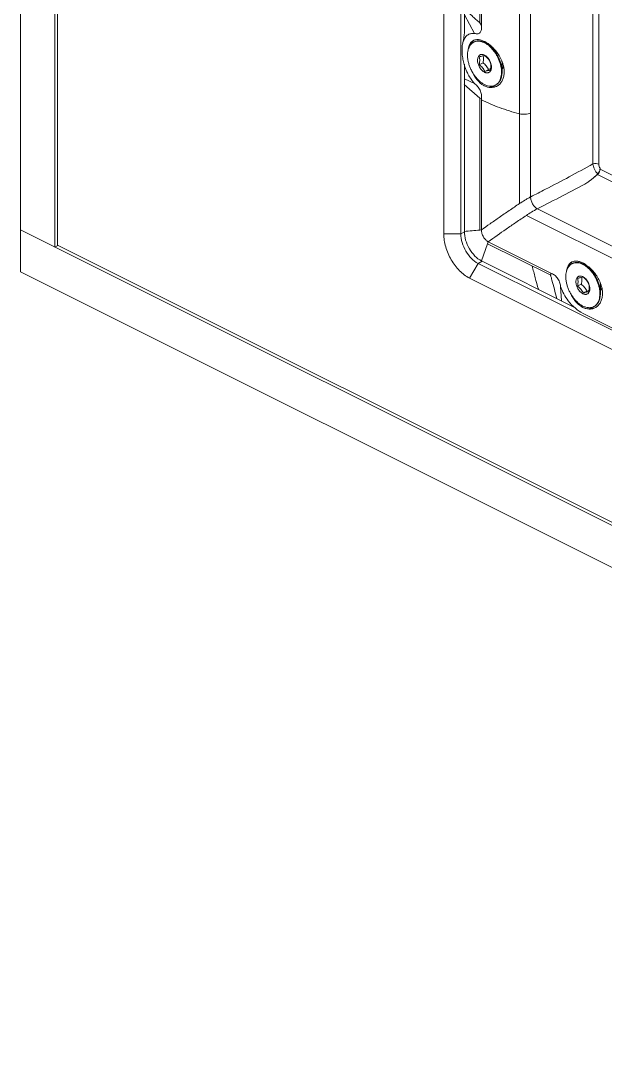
# Model space of a CAD drawing. Header units: millimetres. Extents: x 0 to 9253, y 0 to 2730.
# Drawn here: x 2564.8 to 2685.5, y 1710.6 to 1923.4 of the extents above; entities that cross this region are included whole.
import ezdxf

# ---------------------------------------------------------------- set-up
doc = ezdxf.new("R2010")
doc.units = ezdxf.units.MM
doc.layers.get('0').update_dxf_attribs({"lineweight": 13})

msp = doc.modelspace()

# ---------------------------------------------------------------- linework, layer by layer
for p, q in [((2564.8, 1871.49), (2564.8, 2299.3)), ((2571.87, 2295.77), (2571.87, 1876.61)), ((2572.43, 1877.02), (2572.43, 2294.8)), ((2662.52, 1917.49), (2661.34, 1918.38)), ((2662.04, 1917.85), (2662.11, 1917.89)), ((2660.22, 1914.65), (2659.44, 1914.26)), ((2660.59, 1912.87), (2661.36, 1913.26)), ((2664.15, 1914.61), (2664.15, 1912.76)), ((2664.15, 1913.64), (2664.47, 1913.8)), ((2564.8, 1880.15), (2886.53, 1719.28)), ((2571.87, 1876.61), (2572.48, 1876.92)), ((2878.89, 1723.79), (2572.43, 1877.02)), ((2682.82, 1871.78), (2681.63, 1872.67)), ((2682.34, 1872.14), (2682.4, 1872.17)), ((2564.8, 1871.49), (2886.53, 1710.62)), ((2680.51, 1868.93), (2679.74, 1868.54)), ((2684.44, 1868.89), (2684.44, 1867.05)), ((2684.44, 1867.93), (2684.77, 1868.09)), ((2680.89, 1867.16), (2681.66, 1867.54))]:
    msp.add_line(p, q)
at = {"lineweight": 9}
for p, q in [((2652.12, 1879.35), (2652.12, 2217.1)), ((2655.66, 1879.35), (2655.66, 2217.1)), ((2667.75, 2029.36), (2667.75, 1904.13)), ((2670.02, 1919.87), (2670.02, 1998.68)), ((2656.37, 1988.14), (2656.37, 1920.84)), ((2659.55, 1922.9), (2659.55, 1985.27)), ((2659.9, 1985.19), (2659.9, 1922.35)), ((2682.92, 1949.43), (2682.92, 1893.77)), ((2684.13, 1893.7), (2684.13, 1949.07)), ((2658.49, 1920.71), (2656.37, 1924.58)), ((2659.9, 1922.35), (2659.55, 1922.9)), ((2670.02, 1919.87), (2670.02, 1912.07)), ((2656.37, 1914.34), (2656.37, 1879.87)), ((2658.49, 1910.39), (2656.37, 1911.37)), ((2670.02, 1904.28), (2670.02, 1912.07)), ((2656.33, 1910.17), (2659.57, 1907.32)), ((2659.9, 1907.23), (2659.55, 1907.31)), ((2659.57, 1880.13), (2659.57, 1907.32)), ((2659.9, 1907.23), (2659.9, 1907)), ((2659.9, 1880.15), (2659.9, 1907)), ((2667.76, 1885.6), (2667.76, 1904.13)), ((2670.04, 1886.96), (2670.02, 1904.28)), ((2782.63, 1842.18), (2683.84, 1891.58)), ((2684.37, 1892.68), (2684.37, 1892.87)), ((2782.63, 1843.54), (2684.37, 1892.68)), ((2670.04, 1886.96), (2670.09, 1886.99)), ((2669.17, 1883.16), (2780.78, 1827.35)), ((2671.44, 1884.52), (2672.57, 1883.95)), ((2672.57, 1883.95), (2683.46, 1878.51)), ((2652.12, 1879.35), (2655.66, 1879.35)), ((2655.66, 1879.35), (2656.43, 1879.74)), ((2659.55, 1880.12), (2659.9, 1880.15)), ((2683.46, 1878.51), (2763.36, 1838.55)), ((2661.18, 1877.31), (2659.9, 1873.77)), ((2661.32, 1877.71), (2661.18, 1877.32)), ((2674.19, 1870.81), (2661.18, 1877.32)), ((2661.32, 1877.71), (2674.24, 1871.25)), ((2657.43, 1870.21), (2659.2, 1873.26)), ((2659.2, 1873.26), (2660.06, 1873.69)), ((2792.13, 1806.79), (2659.2, 1873.26)), ((2659.9, 1873.77), (2679.09, 1864.17)), ((2790.36, 1803.74), (2657.43, 1870.21)), ((2674.24, 1871.25), (2674.19, 1870.81)), ((2676.24, 1868.5), (2676.43, 1865.5)), ((2680.86, 1862.93), (2687.93, 1859.4))]:
    msp.add_line(p, q, dxfattribs=at)
msp.add_lwpolyline([(2656.37, 1920.84), (2656.35, 1920.41), (2656.2, 1919.33), (2656.09, 1918.87)], dxfattribs=at)
for centre, radius, start, end in [((2659, 1917.84), 1.6, 116.586, 127.1239), ((2659.46, 1917.55), 2.07, 125.952, 131.1869), ((2659.14, 1917.24), 1.87, 112.939, 116.566), ((2659.14, 1917.23), 1.87, 111.2669, 112.9388), ((2658.22, 1914.45), 5.15, 61.1561, 63.4516), ((2657.2, 1912.84), 7.06, 52.3411, 53.4075), ((2662.09, 1916.99), 1.06, 96.8809, 103.4528), ((2656.13, 1911.63), 8.68, 40.6307, 42.9539), ((2656.06, 1911.57), 8.77, 40.218, 40.6346), ((2659.76, 1914.68), 1.73, 59.9273, 63.3905), ((2665.96, 1916.53), 8.84, 204.3028, 205.044), ((2663.15, 1914.43), 1.46, 333.0315, 335.494), ((2662.24, 1913.3), 3.82, 241.0863, 243.4685), ((2661.91, 1911.69), 1.87, 296.5687, 300.1792), ((2661.93, 1911.99), 2.46, 296.5759, 305.075), ((2679.3, 1872.12), 1.6, 116.586, 127.1239), ((2679.76, 1871.83), 2.07, 125.952, 131.1869), ((2679.44, 1871.52), 1.87, 112.939, 116.566), ((2679.44, 1871.52), 1.87, 111.2669, 112.9388), ((2678.52, 1868.73), 5.15, 61.1561, 63.4516), ((2682.39, 1871.27), 1.06, 96.8809, 103.4528), ((2680.05, 1868.96), 1.73, 59.9273, 63.3905), ((2676.43, 1865.92), 8.68, 40.6307, 42.9539), ((2676.36, 1865.86), 8.77, 40.218, 40.6346), ((2683.45, 1868.71), 1.46, 333.0315, 335.494), ((2682.54, 1867.58), 3.82, 241.0863, 243.4685), ((2682.21, 1865.98), 1.87, 296.5687, 300.1792), ((2682.22, 1866.27), 2.46, 296.5759, 305.075)]:
    msp.add_arc(centre, radius, start, end)
for centre, radius, start, end in [((2638.77, 1945.86), 70.56, 307.9405, 309.703), ((2466.31, 2288.27), 452.87, 296.9323, 298.4209)]:
    msp.add_arc(centre, radius, start, end, dxfattribs=at)
for points, knots in [([(2659.55, 1922.9), (2659.28, 1923.14), (2658.75, 1923.62), (2657.69, 1924.57), (2656.88, 1925.27), (2656.37, 1925.77)], [0, 0, 0, 0, 0.249917, 0.501041, 1, 1, 1, 1]), ([(2658.49, 1920.71), (2658.59, 1920.69), (2658.8, 1920.64), (2659.1, 1920.59), (2659.4, 1920.67), (2659.65, 1920.87), (2659.82, 1921.16), (2659.93, 1921.67), (2659.9, 1922.07), (2659.9, 1922.35)], [0, 0, 0, 0, 0.115083, 0.228225, 0.334504, 0.44274, 0.561915, 0.697476, 1, 1, 1, 1]), ([(2658.49, 1920.71), (2658.21, 1920.73), (2657.67, 1920.71), (2656.92, 1920.37), (2656.38, 1919.71), (2656.17, 1919.17), (2656.09, 1918.87)], [0, 0, 0, 0, 0.249675, 0.47907, 0.72035, 1, 1, 1, 1]), ([(2656.09, 1918.87), (2656.06, 1918.75), (2655.93, 1918.21), (2655.89, 1917.66), (2655.9, 1917.24)], [0, 0, 0, 0, 0.230554, 1, 1, 1, 1]), ([(2655.9, 1917.24), (2655.89, 1916.9), (2655.94, 1916.18), (2656.18, 1914.72), (2656.53, 1913.63), (2656.83, 1912.93)], [0, 0, 0, 0, 0.234131, 0.483799, 1, 1, 1, 1]), ([(2656.83, 1912.93), (2656.94, 1912.69), (2657.38, 1911.78), (2657.96, 1910.93), (2658.48, 1910.39)], [0, 0, 0, 0, 0.259665, 1, 1, 1, 1]), ([(2658.48, 1910.39), (2658.58, 1910.29), (2658.8, 1910.1), (2659.12, 1909.79), (2659.4, 1909.42), (2659.71, 1908.86), (2659.89, 1908.25), (2659.91, 1907.65), (2659.9, 1907.37), (2659.9, 1907.23)], [0, 0, 0, 0, 0.117618, 0.238408, 0.36872, 0.50365, 0.764584, 0.884076, 1, 1, 1, 1]), ([(2659.9, 1907), (2661.1, 1906.4), (2663.68, 1905.31), (2666.35, 1904.49), (2667.75, 1904.13)], [0, 0, 0, 0, 0.48135, 1, 1, 1, 1]), ([(2667.75, 1904.13), (2668.14, 1904.03), (2668.74, 1903.98), (2669.5, 1904.09), (2669.86, 1904.2), (2670.02, 1904.28)], [0, 0, 0, 0, 0.514199, 0.769496, 1, 1, 1, 1]), ([(2670.09, 1886.99), (2671.1, 1887.5), (2675.4, 1889.71), (2679.67, 1891.99), (2682.92, 1893.77)], [0, 0, 0, 0, 0.234525, 1, 1, 1, 1]), ([(2684.13, 1893.7), (2683.95, 1893.79), (2683.54, 1893.88), (2683.12, 1893.83), (2682.92, 1893.77)], [0, 0, 0, 0, 0.483395, 1, 1, 1, 1]), ([(2682.92, 1893.77), (2682.94, 1893.59), (2683.02, 1893.22), (2683.3, 1892.5), (2683.63, 1892), (2683.89, 1891.71)], [0, 0, 0, 0, 0.233128, 0.49006, 1, 1, 1, 1]), ([(2684.13, 1893.7), (2684.12, 1893.64), (2684.13, 1893.34), (2684.24, 1893.06), (2684.37, 1892.87)], [0, 0, 0, 0, 0.231142, 1, 1, 1, 1]), ([(2682.15, 1890.22), (2682.3, 1890.33), (2682.9, 1890.81), (2683.47, 1891.31), (2683.89, 1891.71)], [0, 0, 0, 0, 0.246155, 1, 1, 1, 1]), ([(2683.84, 1891.58), (2683.92, 1891.64), (2684.1, 1891.84), (2684.31, 1892.21), (2684.36, 1892.52), (2684.36, 1892.67)], [0, 0, 0, 0, 0.244466, 0.63461, 1, 1, 1, 1]), ([(2683.89, 1891.71), (2684.02, 1891.83), (2684.19, 1892.06), (2684.31, 1892.41), (2684.35, 1892.58), (2684.36, 1892.67)], [0, 0, 0, 0, 0.499695, 0.754196, 1, 1, 1, 1]), ([(2682.15, 1890.22), (2682.12, 1890.2), (2682.02, 1890.13), (2681.94, 1890.03), (2681.86, 1889.98)], [0, 0, 0, 0, 0.256146, 1, 1, 1, 1]), ([(2659.9, 1880.15), (2660.49, 1880.58), (2661.72, 1881.45), (2663.62, 1882.78), (2665.65, 1884.18), (2667.05, 1885.11), (2667.76, 1885.6)], [0, 0, 0, 0, 0.228641, 0.471768, 0.729005, 1, 1, 1, 1]), ([(2670.04, 1886.96), (2669.84, 1886.86), (2669.43, 1886.64), (2668.67, 1886.18), (2668.11, 1885.83), (2667.76, 1885.59)], [0, 0, 0, 0, 0.252291, 0.520939, 1, 1, 1, 1]), ([(2671.44, 1884.52), (2671.24, 1884.62), (2670.85, 1884.92), (2670.41, 1885.52), (2670.12, 1886.22), (2670.04, 1886.72), (2670.04, 1886.96)], [0, 0, 0, 0, 0.229242, 0.48754, 0.752689, 1, 1, 1, 1]), ([(2669.17, 1883.16), (2668.8, 1882.92), (2668.09, 1882.43), (2666.69, 1881.49), (2664.43, 1879.93), (2662.53, 1878.59), (2661.32, 1877.71)], [0, 0, 0, 0, 0.13687, 0.27084, 0.528219, 1, 1, 1, 1]), ([(2671.44, 1884.52), (2671.02, 1884.31), (2670.26, 1883.88), (2669.52, 1883.39), (2669.17, 1883.16)], [0, 0, 0, 0, 0.521847, 1, 1, 1, 1]), ([(2657.43, 1870.21), (2656.67, 1870.58), (2655.23, 1871.71), (2653.57, 1873.95), (2652.44, 1876.57), (2652.12, 1878.45), (2652.12, 1879.35)], [0, 0, 0, 0, 0.229703, 0.488217, 0.753177, 1, 1, 1, 1]), ([(2659.2, 1873.26), (2658.69, 1873.51), (2657.73, 1874.26), (2656.62, 1875.75), (2655.87, 1877.5), (2655.66, 1878.75), (2655.66, 1879.35)], [0, 0, 0, 0, 0.229703, 0.488217, 0.753177, 1, 1, 1, 1]), ([(2659.9, 1873.77), (2659.4, 1874.02), (2658.44, 1874.77), (2657.33, 1876.26), (2656.58, 1878.01), (2656.37, 1879.26), (2656.37, 1879.87)], [0, 0, 0, 0, 0.229676, 0.488215, 0.753207, 1, 1, 1, 1]), ([(2661.32, 1877.71), (2661.12, 1877.81), (2660.73, 1878.11), (2660.29, 1878.71), (2659.99, 1879.41), (2659.9, 1879.91), (2659.9, 1880.15)], [0, 0, 0, 0, 0.229693, 0.488225, 0.753203, 1, 1, 1, 1]), ([(2671.64, 1867.9), (2671.4, 1868.69), (2671.1, 1869.9), (2670.69, 1871.51), (2670.47, 1872.32), (2670.37, 1872.72)], [0, 0, 0, 0, 0.499288, 0.750053, 1, 1, 1, 1]), ([(2674.19, 1870.81), (2674.2, 1870.8), (2674.22, 1870.77), (2674.19, 1870.76), (2674.18, 1870.76)], [0, 0, 0, 0, 0.63113, 1, 1, 1, 1]), ([(2674.18, 1870.76), (2674.22, 1870.6), (2674.33, 1870.29), (2674.41, 1869.97), (2674.45, 1869.82)], [0, 0, 0, 0, 0.507121, 1, 1, 1, 1]), ([(2676.24, 1868.5), (2676.2, 1868.65), (2676.13, 1868.95), (2676.02, 1869.4), (2675.82, 1869.84), (2675.5, 1870.37), (2675.08, 1870.81), (2674.59, 1871.09), (2674.35, 1871.19), (2674.24, 1871.25)], [0, 0, 0, 0, 0.127854, 0.257765, 0.39382, 0.530406, 0.781582, 0.892879, 1, 1, 1, 1]), ([(2674.45, 1869.82), (2674.62, 1869.18), (2674.94, 1867.9), (2675.27, 1866.62), (2675.46, 1865.99)], [0, 0, 0, 0, 0.501581, 1, 1, 1, 1]), ([(2676.24, 1868.5), (2676.41, 1867.97), (2676.86, 1866.92), (2677.47, 1865.98), (2677.82, 1865.52)], [0, 0, 0, 0, 0.494282, 1, 1, 1, 1]), ([(2677.82, 1865.52), (2678.26, 1864.97), (2679.19, 1863.99), (2680.29, 1863.21), (2680.86, 1862.93)], [0, 0, 0, 0, 0.528486, 1, 1, 1, 1])]:
    msp.add_open_spline(points, degree=3, knots=knots, dxfattribs=at)
for points, knots in [([(2660.53, 1910.17), (2660.34, 1910.26), (2659.97, 1910.48), (2659.45, 1910.9), (2658.95, 1911.39), (2658.49, 1911.96), (2658.08, 1912.59), (2657.72, 1913.26), (2657.43, 1913.96), (2657.21, 1914.67), (2657.07, 1915.37), (2657.01, 1916.06), (2657.03, 1916.7), (2657.13, 1917.3), (2657.31, 1917.83), (2657.57, 1918.29), (2657.85, 1918.6), (2658.1, 1918.79), (2658.24, 1918.87), (2658.31, 1918.91)], [0, 0, 0, 0, 0.059819, 0.123727, 0.191181, 0.261412, 0.333493, 0.406397, 0.479054, 0.550408, 0.619472, 0.685381, 0.747462, 0.805305, 0.858846, 0.90846, 0.955027, 0.977622, 1, 1, 1, 1]), ([(2657.18, 1917.46), (2657.21, 1917.64), (2657.29, 1917.98), (2657.47, 1918.44), (2657.72, 1918.82), (2657.92, 1919.03), (2658.04, 1919.11)], [0, 0, 0, 0, 0.285366, 0.544306, 0.780263, 1, 1, 1, 1]), ([(2657.41, 1918.07), (2657.49, 1918.28), (2657.68, 1918.65), (2657.95, 1918.97), (2658.1, 1919.1)], [0, 0, 0, 0, 0.519109, 1, 1, 1, 1]), ([(2658.28, 1919.27), (2658.32, 1919.29), (2658.47, 1919.35), (2658.62, 1919.4), (2658.74, 1919.42)], [0, 0, 0, 0, 0.246809, 1, 1, 1, 1]), ([(2660.63, 1918.82), (2660.44, 1918.91), (2660.06, 1919.07), (2659.56, 1919.16), (2659.18, 1919.17), (2658.91, 1919.13), (2658.65, 1919.07), (2658.49, 1919), (2658.41, 1918.96)], [0, 0, 0, 0, 0.27895, 0.534781, 0.655554, 0.772579, 0.886969, 1, 1, 1, 1]), ([(2658.47, 1918.98), (2658.62, 1919.04), (2658.94, 1919.12), (2659.46, 1919.12), (2660, 1919), (2660.35, 1918.85), (2660.53, 1918.77)], [0, 0, 0, 0, 0.227084, 0.46578, 0.722268, 1, 1, 1, 1]), ([(2658.74, 1919.42), (2658.87, 1919.44), (2659.24, 1919.46), (2659.85, 1919.35), (2660.3, 1919.17), (2660.53, 1919.06)], [0, 0, 0, 0, 0.219473, 0.584008, 1, 1, 1, 1]), ([(2660.71, 1918.96), (2660.77, 1918.93), (2661.01, 1918.79), (2661.24, 1918.63), (2661.41, 1918.51)], [0, 0, 0, 0, 0.241486, 1, 1, 1, 1]), ([(2660.53, 1918.77), (2660.71, 1918.67), (2661.08, 1918.46), (2661.59, 1918.05), (2662.08, 1917.56), (2662.54, 1917.01), (2662.95, 1916.4), (2663.3, 1915.74), (2663.6, 1915.05), (2663.82, 1914.36), (2663.97, 1913.66), (2664.05, 1912.98), (2664.04, 1912.34), (2663.95, 1911.74), (2663.79, 1911.2), (2663.55, 1910.73), (2663.24, 1910.35), (2662.99, 1910.16), (2662.85, 1910.08)], [0, 0, 0, 0, 0.059519, 0.123051, 0.190078, 0.259866, 0.331528, 0.404077, 0.476484, 0.547726, 0.61684, 0.682973, 0.745443, 0.803807, 0.857937, 0.908105, 0.955053, 1, 1, 1, 1]), ([(2661.34, 1918.38), (2661.28, 1918.42), (2661.06, 1918.58), (2660.82, 1918.73), (2660.63, 1918.82)], [0, 0, 0, 0, 0.258659, 1, 1, 1, 1]), ([(2664.15, 1912.76), (2664.15, 1913.02), (2664.11, 1913.54), (2663.95, 1914.32), (2663.71, 1915.11), (2663.37, 1915.89), (2662.95, 1916.62), (2662.47, 1917.29), (2661.93, 1917.89), (2661.54, 1918.23), (2661.34, 1918.38)], [0, 0, 0, 0, 0.117252, 0.24099, 0.369313, 0.500003, 0.630692, 0.759014, 0.882754, 1, 1, 1, 1]), ([(2661.52, 1918.43), (2661.6, 1918.36), (2661.94, 1918.09), (2662.25, 1917.79), (2662.48, 1917.55)], [0, 0, 0, 0, 0.242507, 1, 1, 1, 1]), ([(2662.76, 1917.23), (2662.92, 1917.04), (2663.56, 1916.22), (2664.05, 1915.28), (2664.29, 1914.54)], [0, 0, 0, 0, 0.251433, 1, 1, 1, 1]), ([(2660.53, 1916.22), (2660.44, 1916.27), (2660.26, 1916.34), (2659.99, 1916.38), (2659.73, 1916.34), (2659.5, 1916.23), (2659.32, 1916.04), (2659.19, 1915.8), (2659.11, 1915.5), (2659.09, 1915.29), (2659.09, 1915.18)], [0, 0, 0, 0, 0.134913, 0.257203, 0.370315, 0.480084, 0.593366, 0.715946, 0.851202, 1, 1, 1, 1]), ([(2659.09, 1915.18), (2659.09, 1915.06), (2659.11, 1914.82), (2659.2, 1914.45), (2659.33, 1914.08), (2659.51, 1913.73), (2659.72, 1913.4), (2659.97, 1913.12), (2660.24, 1912.88), (2660.43, 1912.76), (2660.53, 1912.71)], [0, 0, 0, 0, 0.119775, 0.246814, 0.378463, 0.511666, 0.643235, 0.770118, 0.889679, 1, 1, 1, 1]), ([(2660.59, 1916.12), (2660.43, 1916.11), (2660.17, 1916.07), (2659.79, 1915.98), (2659.56, 1915.92), (2659.44, 1915.88)], [0, 0, 0, 0, 0.405706, 0.683592, 1, 1, 1, 1]), ([(2659.55, 1915.12), (2659.55, 1915.26), (2659.53, 1915.51), (2659.48, 1915.76), (2659.44, 1915.88)], [0, 0, 0, 0, 0.51675, 1, 1, 1, 1]), ([(2659.44, 1914.26), (2659.46, 1914.33), (2659.51, 1914.62), (2659.55, 1914.91), (2659.55, 1915.12)], [0, 0, 0, 0, 0.258184, 1, 1, 1, 1]), ([(2660.22, 1914.65), (2660.23, 1914.72), (2660.29, 1915), (2660.32, 1915.29), (2660.32, 1915.51)], [0, 0, 0, 0, 0.258178, 1, 1, 1, 1]), ([(2661.36, 1913.26), (2661.3, 1913.39), (2661.16, 1913.65), (2660.9, 1914.01), (2660.58, 1914.35), (2660.34, 1914.55), (2660.22, 1914.65)], [0, 0, 0, 0, 0.238826, 0.485903, 0.74066, 1, 1, 1, 1]), ([(2660.32, 1915.51), (2660.32, 1915.61), (2660.31, 1915.8), (2660.28, 1915.99), (2660.26, 1916.08)], [0, 0, 0, 0, 0.512957, 1, 1, 1, 1]), ([(2661.74, 1914.74), (2661.68, 1914.87), (2661.54, 1915.12), (2661.27, 1915.49), (2660.95, 1915.82), (2660.72, 1916.02), (2660.59, 1916.12)], [0, 0, 0, 0, 0.238826, 0.485903, 0.740661, 1, 1, 1, 1]), ([(2661.76, 1914.74), (2661.7, 1914.9), (2661.56, 1915.19), (2661.29, 1915.59), (2660.98, 1915.93), (2660.74, 1916.1), (2660.62, 1916.17)], [0, 0, 0, 0, 0.264254, 0.52482, 0.772507, 1, 1, 1, 1]), ([(2661.74, 1914.74), (2661.77, 1914.62), (2661.83, 1914.36), (2661.84, 1914.11), (2661.84, 1913.97)], [0, 0, 0, 0, 0.483254, 1, 1, 1, 1]), ([(2661.96, 1913.75), (2661.96, 1913.91), (2661.93, 1914.25), (2661.83, 1914.58), (2661.76, 1914.74)], [0, 0, 0, 0, 0.482825, 1, 1, 1, 1]), ([(2664.13, 1914.94), (2664.13, 1914.91), (2664.14, 1914.8), (2664.15, 1914.69), (2664.15, 1914.61)], [0, 0, 0, 0, 0.255366, 1, 1, 1, 1]), ([(2660.39, 1909.95), (2659.87, 1910.24), (2658.9, 1911.1), (2658.24, 1912.19), (2657.96, 1912.79)], [0, 0, 0, 0, 0.471748, 1, 1, 1, 1]), ([(2659.44, 1914.26), (2659.57, 1914.16), (2659.81, 1913.96), (2660.13, 1913.63), (2660.39, 1913.26), (2660.53, 1913), (2660.59, 1912.87)], [0, 0, 0, 0, 0.259339, 0.514097, 0.761174, 1, 1, 1, 1]), ([(2660.53, 1912.71), (2660.59, 1912.68), (2660.72, 1912.62), (2660.92, 1912.57), (2661.11, 1912.56), (2661.3, 1912.59), (2661.46, 1912.66), (2661.61, 1912.76), (2661.73, 1912.9), (2661.8, 1913), (2661.82, 1913.06)], [0, 0, 0, 0, 0.143613, 0.277389, 0.402444, 0.521132, 0.636624, 0.752625, 0.87276, 1, 1, 1, 1]), ([(2660.59, 1912.87), (2660.71, 1912.91), (2660.94, 1912.97), (2661.32, 1913.06), (2661.58, 1913.1), (2661.74, 1913.11)], [0, 0, 0, 0, 0.316407, 0.594295, 1, 1, 1, 1]), ([(2661.79, 1913.37), (2661.76, 1913.36), (2661.61, 1913.33), (2661.47, 1913.29), (2661.36, 1913.26)], [0, 0, 0, 0, 0.238015, 1, 1, 1, 1]), ([(2661.84, 1913.97), (2661.84, 1913.9), (2661.83, 1913.61), (2661.79, 1913.33), (2661.74, 1913.11)], [0, 0, 0, 0, 0.24075, 1, 1, 1, 1]), ([(2661.82, 1913.06), (2661.85, 1913.11), (2661.9, 1913.24), (2661.95, 1913.47), (2661.96, 1913.65), (2661.96, 1913.75)], [0, 0, 0, 0, 0.229817, 0.599625, 1, 1, 1, 1]), ([(2662.86, 1910.08), (2662.96, 1910.13), (2663.15, 1910.25), (2663.41, 1910.48), (2663.63, 1910.76), (2663.82, 1911.09), (2663.96, 1911.46), (2664.11, 1912.02), (2664.15, 1912.46), (2664.15, 1912.76)], [0, 0, 0, 0, 0.107708, 0.217563, 0.331491, 0.451035, 0.577281, 0.710849, 1, 1, 1, 1]), ([(2664.59, 1912.75), (2664.59, 1912.46), (2664.54, 1911.9), (2664.3, 1911.12), (2663.9, 1910.46), (2663.53, 1910.11), (2663.34, 1909.98)], [0, 0, 0, 0, 0.275496, 0.532221, 0.772116, 1, 1, 1, 1]), ([(2664.16, 1913.38), (2664.19, 1913.41), (2664.31, 1913.52), (2664.4, 1913.65), (2664.46, 1913.76)], [0, 0, 0, 0, 0.240959, 1, 1, 1, 1]), ([(2664.29, 1914.54), (2664.32, 1914.44), (2664.44, 1914.04), (2664.53, 1913.63), (2664.56, 1913.32)], [0, 0, 0, 0, 0.256014, 1, 1, 1, 1]), ([(2664.56, 1913.32), (2664.57, 1913.27), (2664.58, 1913.08), (2664.59, 1912.89), (2664.59, 1912.75)], [0, 0, 0, 0, 0.253995, 1, 1, 1, 1]), ([(2662.75, 1910.02), (2662.67, 1909.99), (2662.51, 1909.92), (2662.25, 1909.85), (2661.98, 1909.82), (2661.6, 1909.82), (2661.1, 1909.91), (2660.72, 1910.07), (2660.53, 1910.17)], [0, 0, 0, 0, 0.11303, 0.227418, 0.344442, 0.465215, 0.721048, 1, 1, 1, 1]), ([(2663.03, 1909.79), (2662.84, 1909.7), (2662.45, 1909.56), (2661.81, 1909.51), (2661.16, 1909.61), (2660.74, 1909.77), (2660.53, 1909.87)], [0, 0, 0, 0, 0.236991, 0.478863, 0.731618, 1, 1, 1, 1]), ([(2663.02, 1909.81), (2662.79, 1909.73), (2662.28, 1909.65), (2661.77, 1909.74), (2661.52, 1909.82)], [0, 0, 0, 0, 0.477813, 1, 1, 1, 1]), ([(2680.83, 1864.45), (2680.64, 1864.54), (2680.27, 1864.77), (2679.75, 1865.18), (2679.25, 1865.68), (2678.79, 1866.25), (2678.38, 1866.87), (2678.02, 1867.54), (2677.73, 1868.24), (2677.51, 1868.95), (2677.37, 1869.65), (2677.3, 1870.34), (2677.32, 1870.99), (2677.43, 1871.59), (2677.61, 1872.12), (2677.87, 1872.57), (2678.15, 1872.88), (2678.4, 1873.08), (2678.54, 1873.16), (2678.61, 1873.19)], [0, 0, 0, 0, 0.059819, 0.123727, 0.191181, 0.261412, 0.333493, 0.406397, 0.479054, 0.550408, 0.619472, 0.685381, 0.747462, 0.805305, 0.858846, 0.90846, 0.955027, 0.977622, 1, 1, 1, 1]), ([(2677.47, 1871.75), (2677.5, 1871.92), (2677.58, 1872.26), (2677.77, 1872.72), (2678.01, 1873.11), (2678.22, 1873.31), (2678.33, 1873.4)], [0, 0, 0, 0, 0.285366, 0.544306, 0.780263, 1, 1, 1, 1]), ([(2677.71, 1872.36), (2677.79, 1872.56), (2677.97, 1872.94), (2678.25, 1873.26), (2678.4, 1873.39)], [0, 0, 0, 0, 0.519109, 1, 1, 1, 1]), ([(2678.58, 1873.55), (2678.62, 1873.57), (2678.76, 1873.64), (2678.92, 1873.68), (2679.04, 1873.7)], [0, 0, 0, 0, 0.246809, 1, 1, 1, 1]), ([(2680.93, 1873.1), (2680.74, 1873.2), (2680.36, 1873.35), (2679.86, 1873.45), (2679.48, 1873.45), (2679.21, 1873.42), (2678.95, 1873.35), (2678.79, 1873.28), (2678.71, 1873.24)], [0, 0, 0, 0, 0.27895, 0.534781, 0.655554, 0.772579, 0.886969, 1, 1, 1, 1]), ([(2678.76, 1873.26), (2678.91, 1873.32), (2679.24, 1873.4), (2679.76, 1873.4), (2680.3, 1873.28), (2680.65, 1873.14), (2680.83, 1873.05)], [0, 0, 0, 0, 0.227084, 0.46578, 0.722268, 1, 1, 1, 1]), ([(2679.04, 1873.7), (2679.17, 1873.73), (2679.53, 1873.75), (2680.15, 1873.64), (2680.59, 1873.46), (2680.82, 1873.34)], [0, 0, 0, 0, 0.219473, 0.584008, 1, 1, 1, 1]), ([(2680.83, 1873.05), (2681.01, 1872.96), (2681.37, 1872.74), (2681.89, 1872.33), (2682.38, 1871.85), (2682.83, 1871.29), (2683.25, 1870.68), (2683.6, 1870.02), (2683.89, 1869.34), (2684.12, 1868.64), (2684.27, 1867.94), (2684.34, 1867.27), (2684.34, 1866.62), (2684.25, 1866.02), (2684.09, 1865.49), (2683.85, 1865.02), (2683.54, 1864.64), (2683.28, 1864.44), (2683.15, 1864.37)], [0, 0, 0, 0, 0.059519, 0.123051, 0.190078, 0.259866, 0.331528, 0.404077, 0.476484, 0.547726, 0.61684, 0.682973, 0.745443, 0.803807, 0.857937, 0.908105, 0.955053, 1, 1, 1, 1]), ([(2681.63, 1872.67), (2681.58, 1872.71), (2681.35, 1872.87), (2681.11, 1873.01), (2680.93, 1873.1)], [0, 0, 0, 0, 0.258659, 1, 1, 1, 1]), ([(2681.01, 1873.25), (2681.07, 1873.21), (2681.31, 1873.07), (2681.54, 1872.92), (2681.71, 1872.79)], [0, 0, 0, 0, 0.241486, 1, 1, 1, 1]), ([(2684.44, 1867.05), (2684.44, 1867.3), (2684.41, 1867.82), (2684.25, 1868.61), (2684, 1869.4), (2683.66, 1870.17), (2683.25, 1870.9), (2682.77, 1871.58), (2682.23, 1872.17), (2681.84, 1872.51), (2681.63, 1872.67)], [0, 0, 0, 0, 0.117252, 0.24099, 0.369313, 0.500003, 0.630692, 0.759014, 0.882754, 1, 1, 1, 1]), ([(2681.81, 1872.71), (2681.9, 1872.65), (2682.24, 1872.37), (2682.55, 1872.07), (2682.78, 1871.83)], [0, 0, 0, 0, 0.242507, 1, 1, 1, 1]), ([(2680.83, 1870.51), (2680.74, 1870.55), (2680.56, 1870.62), (2680.28, 1870.66), (2680.03, 1870.62), (2679.8, 1870.51), (2679.62, 1870.33), (2679.49, 1870.08), (2679.41, 1869.79), (2679.39, 1869.58), (2679.39, 1869.47)], [0, 0, 0, 0, 0.134913, 0.257203, 0.370315, 0.480084, 0.593366, 0.715946, 0.851202, 1, 1, 1, 1]), ([(2680.89, 1870.41), (2680.73, 1870.4), (2680.47, 1870.35), (2680.08, 1870.26), (2679.86, 1870.2), (2679.74, 1870.17)], [0, 0, 0, 0, 0.405706, 0.683592, 1, 1, 1, 1]), ([(2679.84, 1869.41), (2679.84, 1869.54), (2679.83, 1869.8), (2679.77, 1870.05), (2679.74, 1870.17)], [0, 0, 0, 0, 0.51675, 1, 1, 1, 1]), ([(2680.62, 1869.79), (2680.62, 1869.89), (2680.61, 1870.08), (2680.58, 1870.27), (2680.56, 1870.37)], [0, 0, 0, 0, 0.512957, 1, 1, 1, 1]), ([(2682.04, 1869.02), (2681.97, 1869.15), (2681.83, 1869.41), (2681.57, 1869.77), (2681.25, 1870.11), (2681.01, 1870.31), (2680.89, 1870.41)], [0, 0, 0, 0, 0.238826, 0.485903, 0.740661, 1, 1, 1, 1]), ([(2682.06, 1869.03), (2682, 1869.18), (2681.86, 1869.48), (2681.59, 1869.87), (2681.28, 1870.21), (2681.04, 1870.39), (2680.92, 1870.46)], [0, 0, 0, 0, 0.264254, 0.52482, 0.772507, 1, 1, 1, 1]), ([(2683.05, 1871.52), (2683.22, 1871.32), (2683.85, 1870.5), (2684.34, 1869.56), (2684.59, 1868.83)], [0, 0, 0, 0, 0.251433, 1, 1, 1, 1]), ([(2679.39, 1869.47), (2679.39, 1869.35), (2679.41, 1869.1), (2679.49, 1868.73), (2679.63, 1868.37), (2679.8, 1868.01), (2680.02, 1867.69), (2680.27, 1867.4), (2680.53, 1867.16), (2680.73, 1867.04), (2680.83, 1866.99)], [0, 0, 0, 0, 0.119775, 0.246814, 0.378463, 0.511666, 0.643235, 0.770118, 0.889679, 1, 1, 1, 1]), ([(2679.74, 1868.54), (2679.76, 1868.62), (2679.81, 1868.9), (2679.84, 1869.19), (2679.84, 1869.41)], [0, 0, 0, 0, 0.258184, 1, 1, 1, 1]), ([(2679.74, 1868.54), (2679.86, 1868.45), (2680.1, 1868.25), (2680.42, 1867.91), (2680.69, 1867.55), (2680.83, 1867.29), (2680.89, 1867.16)], [0, 0, 0, 0, 0.259339, 0.514097, 0.761174, 1, 1, 1, 1]), ([(2680.51, 1868.93), (2680.53, 1869), (2680.58, 1869.29), (2680.62, 1869.58), (2680.62, 1869.79)], [0, 0, 0, 0, 0.258178, 1, 1, 1, 1]), ([(2681.66, 1867.54), (2681.6, 1867.67), (2681.46, 1867.93), (2681.2, 1868.3), (2680.88, 1868.63), (2680.64, 1868.83), (2680.51, 1868.93)], [0, 0, 0, 0, 0.238826, 0.485903, 0.74066, 1, 1, 1, 1]), ([(2682.04, 1869.02), (2682.07, 1868.9), (2682.12, 1868.65), (2682.14, 1868.39), (2682.14, 1868.26)], [0, 0, 0, 0, 0.483254, 1, 1, 1, 1]), ([(2682.14, 1868.26), (2682.14, 1868.19), (2682.13, 1867.9), (2682.08, 1867.61), (2682.04, 1867.4)], [0, 0, 0, 0, 0.24075, 1, 1, 1, 1]), ([(2682.26, 1868.03), (2682.26, 1868.2), (2682.22, 1868.54), (2682.12, 1868.86), (2682.06, 1869.03)], [0, 0, 0, 0, 0.482825, 1, 1, 1, 1]), ([(2682.12, 1867.35), (2682.15, 1867.39), (2682.2, 1867.53), (2682.25, 1867.76), (2682.26, 1867.94), (2682.26, 1868.03)], [0, 0, 0, 0, 0.229817, 0.599625, 1, 1, 1, 1]), ([(2684.42, 1869.22), (2684.43, 1869.19), (2684.44, 1869.09), (2684.44, 1868.98), (2684.44, 1868.89)], [0, 0, 0, 0, 0.255366, 1, 1, 1, 1]), ([(2684.45, 1867.67), (2684.48, 1867.69), (2684.6, 1867.8), (2684.7, 1867.94), (2684.75, 1868.05)], [0, 0, 0, 0, 0.240959, 1, 1, 1, 1]), ([(2684.59, 1868.83), (2684.62, 1868.73), (2684.74, 1868.33), (2684.82, 1867.91), (2684.86, 1867.6)], [0, 0, 0, 0, 0.256014, 1, 1, 1, 1]), ([(2680.69, 1864.23), (2680.17, 1864.52), (2679.2, 1865.38), (2678.54, 1866.47), (2678.25, 1867.08)], [0, 0, 0, 0, 0.471748, 1, 1, 1, 1]), ([(2680.83, 1866.99), (2680.89, 1866.96), (2681.02, 1866.91), (2681.22, 1866.86), (2681.41, 1866.85), (2681.59, 1866.87), (2681.76, 1866.94), (2681.91, 1867.04), (2682.03, 1867.18), (2682.09, 1867.29), (2682.12, 1867.35)], [0, 0, 0, 0, 0.143613, 0.277389, 0.402444, 0.521132, 0.636624, 0.752625, 0.87276, 1, 1, 1, 1]), ([(2680.89, 1867.16), (2681.01, 1867.19), (2681.23, 1867.25), (2681.61, 1867.34), (2681.88, 1867.39), (2682.04, 1867.4)], [0, 0, 0, 0, 0.316407, 0.594295, 1, 1, 1, 1]), ([(2682.09, 1867.66), (2682.05, 1867.65), (2681.91, 1867.61), (2681.77, 1867.57), (2681.66, 1867.54)], [0, 0, 0, 0, 0.238015, 1, 1, 1, 1]), ([(2683.15, 1864.36), (2683.25, 1864.41), (2683.45, 1864.53), (2683.71, 1864.77), (2683.93, 1865.05), (2684.11, 1865.38), (2684.26, 1865.75), (2684.41, 1866.3), (2684.44, 1866.75), (2684.44, 1867.05)], [0, 0, 0, 0, 0.107708, 0.217563, 0.331491, 0.451035, 0.577281, 0.710849, 1, 1, 1, 1]), ([(2684.89, 1867.03), (2684.89, 1866.74), (2684.84, 1866.18), (2684.59, 1865.4), (2684.19, 1864.74), (2683.83, 1864.4), (2683.64, 1864.26)], [0, 0, 0, 0, 0.275496, 0.532221, 0.772116, 1, 1, 1, 1]), ([(2684.86, 1867.6), (2684.86, 1867.55), (2684.88, 1867.37), (2684.89, 1867.18), (2684.89, 1867.03)], [0, 0, 0, 0, 0.253995, 1, 1, 1, 1]), ([(2683.05, 1864.31), (2682.97, 1864.27), (2682.81, 1864.2), (2682.55, 1864.14), (2682.28, 1864.1), (2681.9, 1864.11), (2681.4, 1864.2), (2681.02, 1864.35), (2680.83, 1864.45)], [0, 0, 0, 0, 0.11303, 0.227418, 0.344442, 0.465215, 0.721048, 1, 1, 1, 1]), ([(2683.32, 1864.07), (2683.14, 1863.98), (2682.75, 1863.84), (2682.11, 1863.79), (2681.46, 1863.89), (2681.04, 1864.06), (2680.83, 1864.16)], [0, 0, 0, 0, 0.236991, 0.478863, 0.731618, 1, 1, 1, 1]), ([(2683.32, 1864.09), (2683.09, 1864.01), (2682.58, 1863.94), (2682.07, 1864.03), (2681.82, 1864.1)], [0, 0, 0, 0, 0.477813, 1, 1, 1, 1])]:
    msp.add_open_spline(points, degree=3, knots=knots)
msp.add_open_spline([(2656.33, 1879.86), (2657.41, 1879.94), (2658.49, 1880.04), (2659.57, 1880.13)], degree=3, dxfattribs=at)

doc.saveas('drawing.dxf')
